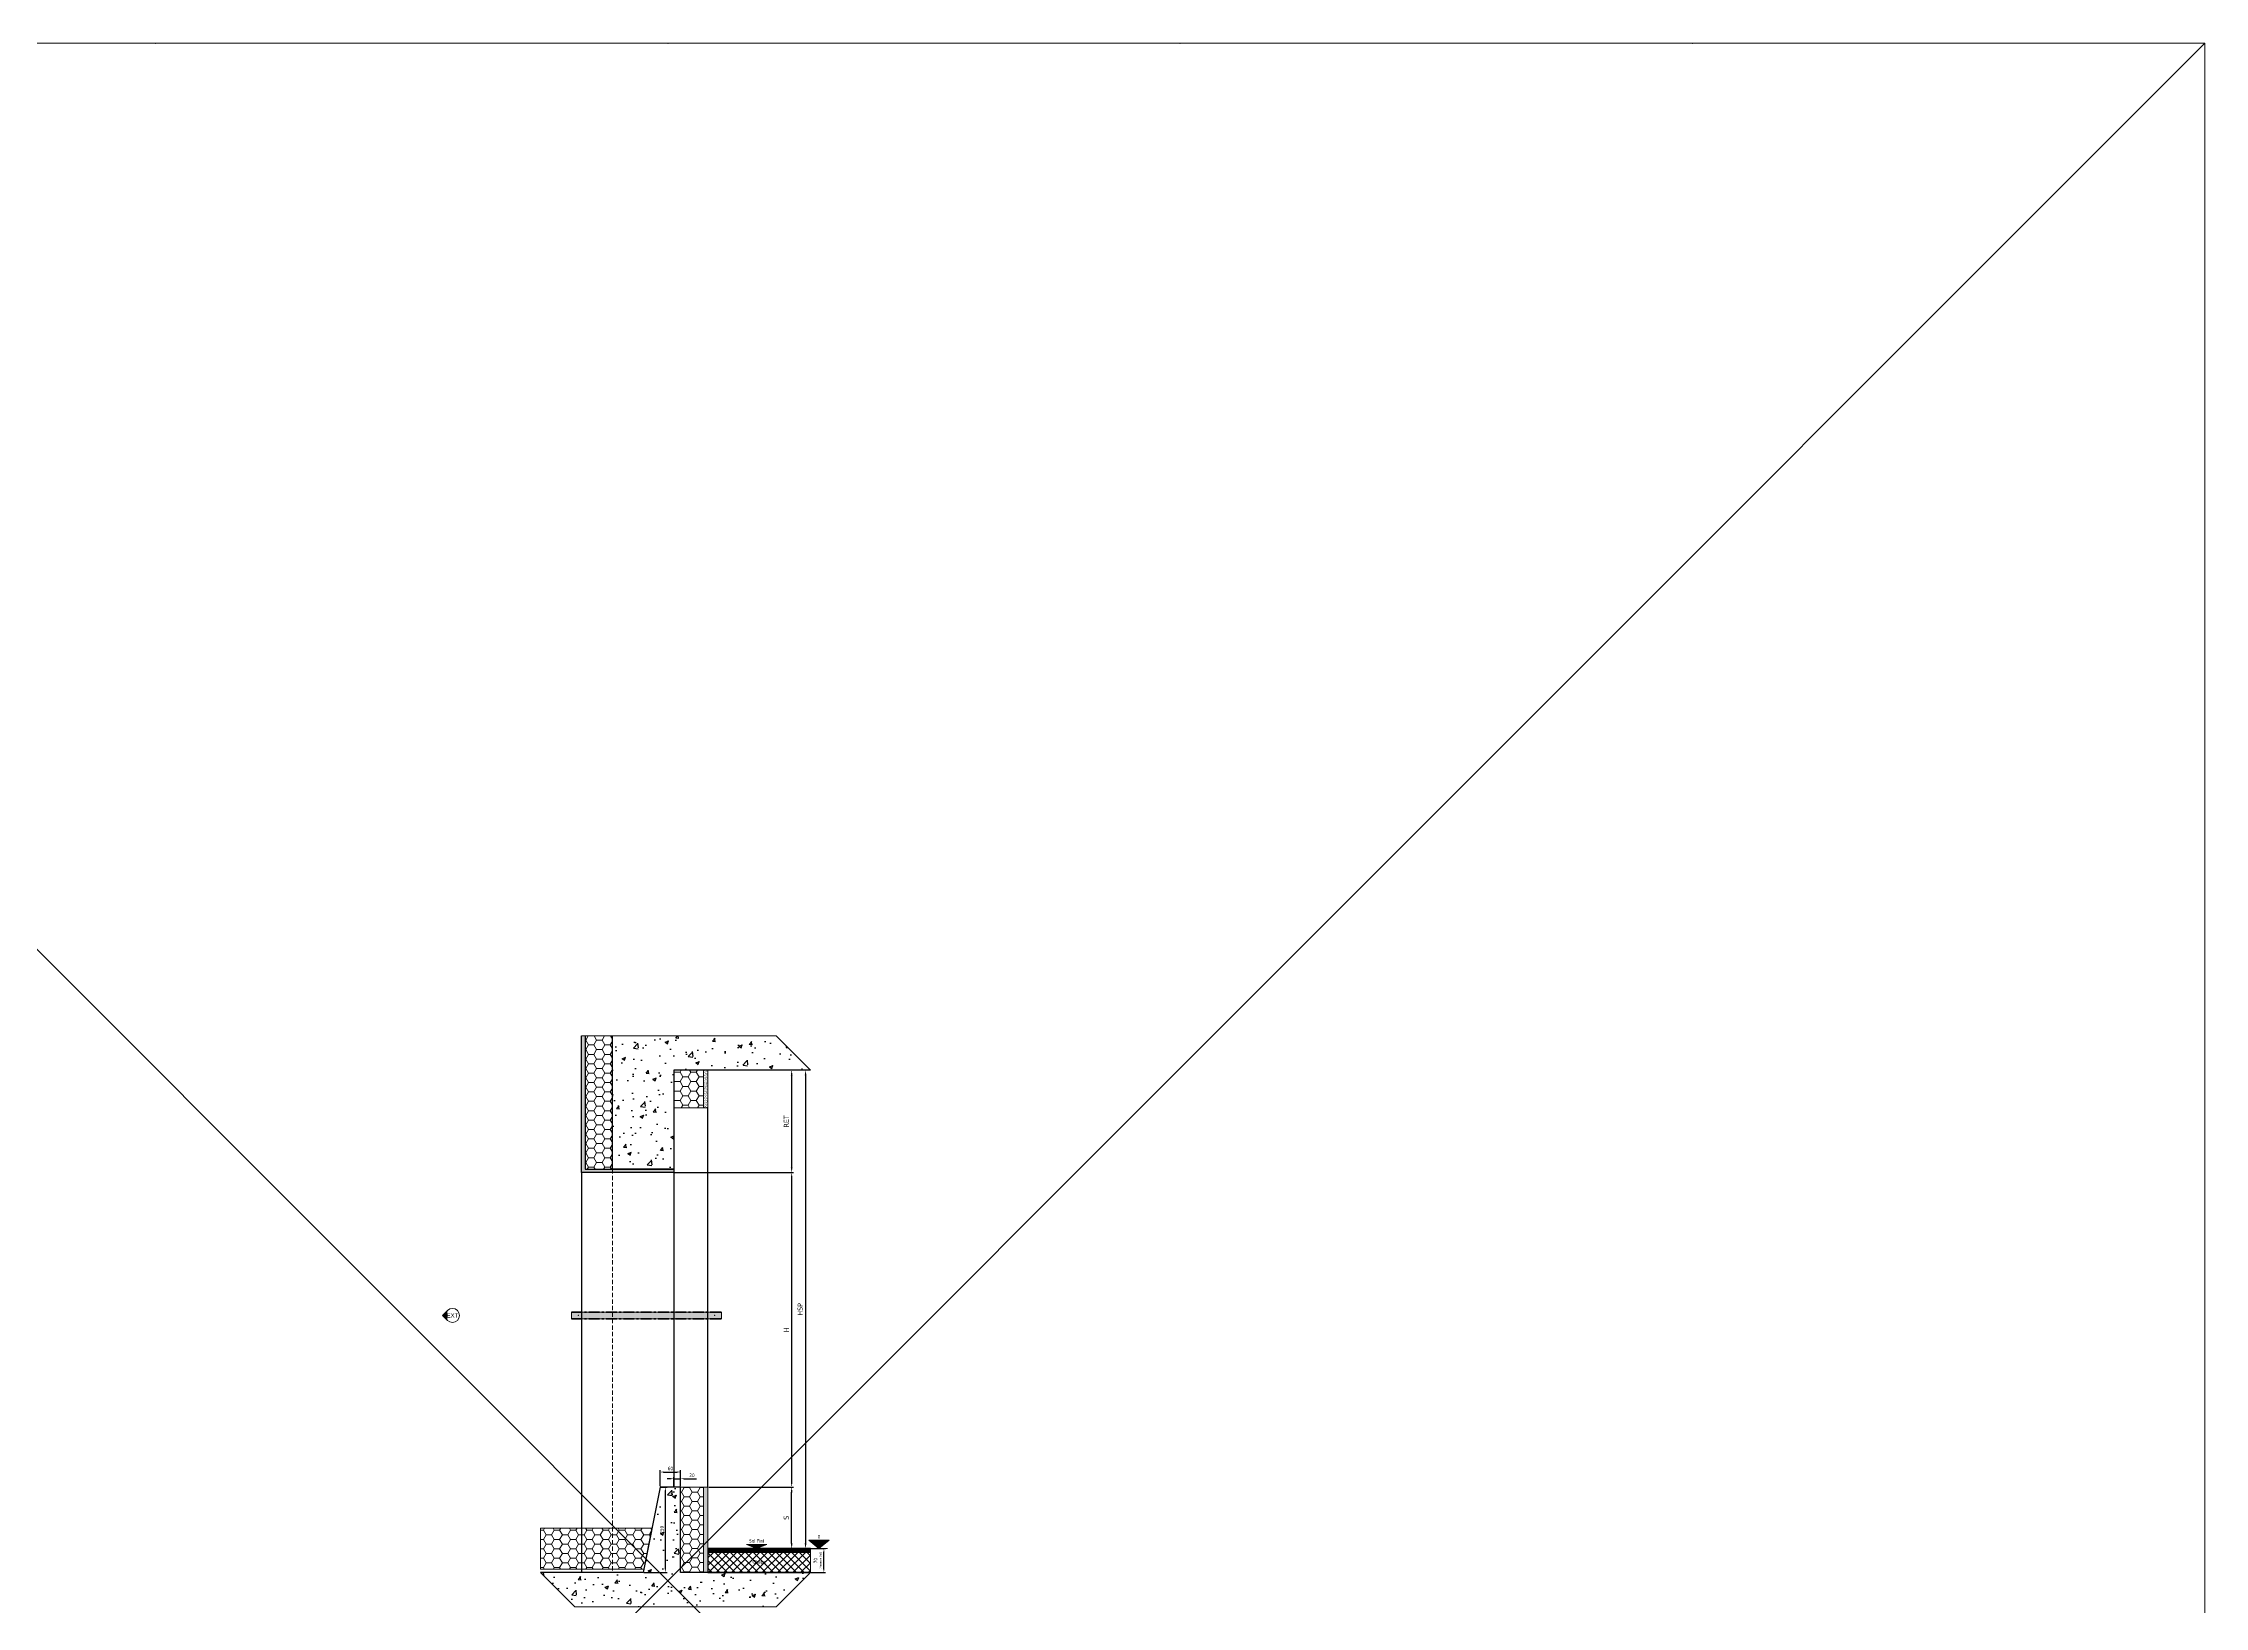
# Model space of a CAD drawing. Header units: millimetres. Extents: x -20000 to 230000, y -17405 to 25402.
# Drawn here: x 113171 to 119500, y 4924 to 9500 of the extents above; entities that cross this region are included whole.
import ezdxf
from ezdxf.enums import TextEntityAlignment as Align

# ---------------------------------------------------------------- set-up
doc = ezdxf.new("R2010")
doc.units = ezdxf.units.MM
doc.header["$PDMODE"] = 35
doc.header["$PDSIZE"] = 0.5
doc.linetypes.add('AXES', pattern=[50.8, 31.75, -6.35, 6.35, -6.35])
doc.linetypes.add('CACHE', pattern=[9.525, 6.35, -3.175])
doc.layers.get('0').update_dxf_attribs({"lineweight": 13})
doc.layers.get('Defpoints').update_dxf_attribs({"true_color": 0xc2a584})
for name, color, linetype, lineweight, plot in [('0 - Invisible', 43, 'Continuous', 0, False), ('0 - Trame', 1, 'Continuous', 0, False), ('Non visible', 163, 'Continuous', 25, False)]:
    doc.layers.add(name, color=color, linetype=linetype, lineweight=lineweight, plot=plot)
for name, color, linetype, lineweight in [('1 - Axe', 1, 'AXES', 0), ('1 - BETON', 251, 'Continuous', 25), ('1 - Béton', 251, 'Continuous', 25), ('1 - Cotation', 32, 'Continuous', 13), ('1 - INTERROMPU', 253, 'CACHE', 13), ('1 - Isolant', 132, 'Continuous', 13), ('1 - Platre', 252, 'Continuous', 13), ('1 - Texte', 7, 'Continuous', 13), ('Texte', 7, 'Continuous', 13)]:
    doc.layers.add(name, color=color, linetype=linetype, lineweight=lineweight)
doc.layers.add('1 - Cache', color=7, linetype='Continuous', lineweight=0, true_color=0xffffff)
doc.styles.get("Standard").update_dxf_attribs({"font": 'ARIALUNI.TTF'})
doc.styles.add('Texte Poralu', font='tahomabd.ttf')
doc.dimstyles.new('100 - 1000', dxfattribs={"dimtxt": 15, "dimasz": 15, "dimexe": 5, "dimexo": 2.5, "dimgap": 8, "dimtad": 1, "dimdec": 1, "dimtxsty": 'Texte Poralu', "dimcen": 10, "dimazin": 0, "dimtfac": 1, "dimtdec": 1, "dimtmove": 0, "dimatfit": 3, "dimfxl": 1, "dimarcsym": 0})
doc.dimstyles.new('30 - 1000', dxfattribs={"dimtxt": 10, "dimasz": 10, "dimexe": 5, "dimexo": 2.5, "dimgap": 5, "dimtad": 1, "dimdec": 1, "dimtxsty": 'Texte Poralu', "dimcen": 5, "dimazin": 0, "dimtfac": 1, "dimtdec": 1, "dimtmove": 0, "dimatfit": 3, "dimfxl": 1, "dimarcsym": 0})

# ---------------------------------------------------------------- blocks, each defined once
blk = doc.blocks.new('Cadre Coupe_Elev')
for p in [(3500, 9500), (5000, 9500), (6500, 9500), (8000, 9500)]:
    blk.add_point(p)
at = {"layer": '0 - Trame'}
blk.add_lwpolyline([(500, 500), (9500, 500), (9500, 9500), (500, 9500)], close=True, dxfattribs=at)
at = {"layer": 'Defpoints'}
blk.add_point((5000, 5730), dxfattribs=at)
at = {"color": 7}
blk.add_attdef('REPERE_1', text='', height=300, dxfattribs=at).set_placement((1000, 9000), align=Align.MIDDLE_CENTER)
at = {"layer": '1 - Texte', "color": 7}
for tag, p in [('DEFINITION1', (5000, 1200)), ('DEFINITION2', (5000, 800))]:
    blk.add_attdef(tag, text='', height=250, dxfattribs=at).set_placement(p, align=Align.MIDDLE_CENTER)
at = {"layer": 'Non visible', "style": 'Texte Poralu'}
for p in [(5447.1, 4905.8), (5447.1, 4605.8)]:
    blk.add_attdef('REPERE_2', text='', height=35, dxfattribs=at).set_placement(p, align=Align.MIDDLE_LEFT)
blk = doc.blocks.new('*U473')
at = {"layer": '1 - Isolant'}
h = blk.add_hatch(dxfattribs=at)
h.set_pattern_fill('HONEY', color=256, scale=5)
h.set_pattern_definition([(0, (-58597.141, -19397.493), (23.8125, 13.7481532), [15.875, -31.75]), (120, (-58597.141, -19397.493), (-23.8125, 13.7481533), [15.875, -31.75]), (60, (-58597.141, -19397.493), (5e-08, 27.4963065), [-31.75, 15.875])])
h.paths.add_polyline_path([(0, -300), (87, -300), (87, -190), (0, -190)])
at = {"layer": '1 - Platre'}
h = blk.add_hatch(dxfattribs=at)
h.set_pattern_fill('AR-SAND', color=256, scale=0.1)
h.set_pattern_definition([(37.5, (-58597.141, -19397.4927), (-0.16000313, 4.89413237), [0, -3.8608, 0, -4.318, 0, -4.1275]), (7.5, (-58597.141, -19397.4927), (4.4952328, 7.168251), [0, -2.0828, 0, -3.4798, 0, -1.3335]), (327.5, (-58600.265, -19397.4927), (7.9099237, 0.01437185), [0, -1.27, 0, -4.572, 0, -5.969]), (317.5, (-58600.265, -19397.4927), (7.6355645, 2.2292932), [0, -0.635, 0, -2.9972, 0, -3.429])])
h.paths.add_polyline_path([(100, -300), (100, -190), (87, -190), (87, -300)])
at = {"layer": '0 - Invisible'}
for points in [[(0, -300), (87, -300)], [(87, -300), (100, -300)]]:
    blk.add_lwpolyline(points, dxfattribs=at)
at = {"layer": '1 - Isolant'}
blk.add_lwpolyline([(87, -300), (87, -190), (0, -190), (0, -300)], dxfattribs=at)
at = {"layer": '1 - Platre'}
blk.add_lwpolyline([(100, -300), (100, -190), (87, -190), (87, -300)], dxfattribs=at)
blk = doc.blocks.new('*U762')
at = {"layer": '1 - Isolant'}
h = blk.add_hatch(dxfattribs=at)
h.set_pattern_fill('HONEY', color=256, scale=5, style=0)
h.set_pattern_definition([(0, (-80, 230), (23.8125, 13.74815), [15.875, -31.75]), (120, (-80, 230), (-23.8125, 13.74815), [15.875, -31.75]), (60, (-80, 230), (5e-08, 27.4963), [-31.75, 15.875])])
h.paths.add_polyline_path([(-80, 390), (0, 390), (0, 0), (-80, 0)])
at = {"layer": '0 - Invisible'}
blk.add_lwpolyline([(-80, 390), (0, 390)], dxfattribs=at)
at = {"layer": '1 - Isolant'}
blk.add_lwpolyline([(0, 390), (0, 0), (0, 0), (0, 0), (-80, 0), (-80, 390)], dxfattribs=at)
blk = doc.blocks.new('*D1673')
at = {"layer": '1 - Cotation', "color": 0, "lineweight": -2, "transparency": 16777216}
for p, q in [((115020, 6194.3), (115367.5, 6194.3)), ((115362.5, 6179.3), (115362.5, 5288.7)), ((115120, 5273.7), (115367.5, 5273.7))]:
    blk.add_line(p, q, dxfattribs=at)
at = {"layer": '1 - Cotation', "color": 0, "transparency": 16777216}
for points in [[(115360, 6179.3), (115365, 6179.3), (115362.5, 6194.3)], [(115360, 5288.7), (115365, 5288.7), (115362.5, 5273.7)]]:
    blk.add_solid(points, dxfattribs=at)
at = {"layer": 'Defpoints', "color": 0, "transparency": 16777216}
for p in [(115017.5, 6194.3), (115117.5, 5273.7), (115362.5, 5273.7)]:
    blk.add_point(p, dxfattribs=at)
at = {"layer": '1 - Cotation', "color": 0, "transparency": 16777216, "insert": (115347, 5734), "char_height": 15, "attachment_point": 5, "rotation": 90, "style": 'Texte Poralu'}
blk.add_mtext('H', dxfattribs=at)
blk = doc.blocks.new('*D1674')
at = {"layer": '1 - Cotation', "color": 0, "lineweight": -2, "transparency": 16777216}
for p, q in [((115415, 6494.3), (115398.2, 6494.3)), ((115403.2, 6479.3), (115403.2, 5108.7)), ((115415, 5093.7), (115398.2, 5093.7))]:
    blk.add_line(p, q, dxfattribs=at)
at = {"layer": '1 - Cotation', "color": 0, "transparency": 16777216}
for points in [[(115400.7, 6479.3), (115405.7, 6479.3), (115403.2, 6494.3)], [(115400.7, 5108.7), (115405.7, 5108.7), (115403.2, 5093.7)]]:
    blk.add_solid(points, dxfattribs=at)
at = {"layer": 'Defpoints', "color": 0, "transparency": 16777216}
for p in [(115417.5, 6494.3), (115403.2, 5093.7), (115417.5, 5093.7)]:
    blk.add_point(p, dxfattribs=at)
at = {"layer": '1 - Cotation', "color": 0, "transparency": 16777216, "insert": (115387.4, 5794), "char_height": 15, "attachment_point": 5, "rotation": 90, "style": 'Texte Poralu'}
blk.add_mtext('HSP', dxfattribs=at)
blk = doc.blocks.new('*U925')
at = {"layer": '1 - BETON'}
h = blk.add_hatch(dxfattribs=at)
h.set_pattern_fill('CONCRETE', color=256, scale=15, style=0, pattern_type=2)
h.set_pattern_definition([(50, (120, -10), (107.589, -9.413), [11.25, -123.75]), (355, (120, -10), (-20.813, 112.83), [9, -99]), (100.451, (128.97, -10.78), (86.776, 103.416), [9.561, -105.171]), (46.184, (120, 20), (160.086, -24.828), [16.875, -185.625]), (96.636, (133.34, 17.93), (140.2, 146.12), [14.34, -157.757]), (351.184, (120, 20), (140.2, 146.12), [13.5, -148.5]), (21, (135, 12.5), (89.536, -60.393), [11.25, -123.75]), (326, (135, 12.5), (36.497, 108.773), [9, -99]), (71.451, (142.46, 7.47), (126.033, 48.38), [9.561, -105.171]), (37.5, (120, -10), (1.824, 49.934), [0, -97.8, 0, -100.5, 0, -99.375]), (7.5, (120, -10), (39.4604, 59.162), [0, -57.3, 0, -95.55, 0, -37.875]), (327.5, (86.55, -10), (80.0734, -3.3832), [0, -37.5, 0, -117, 0, -155.25]), (317.5, (71.55, -10), (87.478, 15.016), [0, -48.75, 0, -77.7, 0, -110.25])])
h.paths.add_polyline_path([(400, 290), (300, 390), (-180, 390), (-180, 0), (0, 0), (0, 290)])
at = {"layer": '0 - Invisible'}
blk.add_lwpolyline([(400, 290), (300, 390), (-180, 390)], dxfattribs=at)
at = {"layer": '1 - BETON'}
blk.add_lwpolyline([(400, 290), (0, 290), (0, 0), (-180, 0), (-180, 390)], dxfattribs=at)
blk = doc.blocks.new('*U198')
h = blk.add_hatch(color=256)
edge = h.paths.add_edge_path()
edge.add_line((-29.2, 0), (-14.6, -14.6))
edge.add_arc((0, 0), 20.6, 180, 225, ccw=False)
edge.add_arc((0, 0), 20.6, 135, 180, ccw=False)
edge.add_line((-14.6, 14.6), (-29.2, 0))
for p, q in [((-14.6, 14.6), (-29.2, 0)), ((-29.2, 0), (-14.6, -14.6))]:
    blk.add_line(p, q)
blk.add_circle((0, 0), 20.6)
at = {"insert": (0, 0), "char_height": 12.5, "attachment_point": 5}
blk.add_mtext('EXT', dxfattribs=at)
blk = doc.blocks.new('*D1675')
at = {"layer": '1 - Cotation', "color": 0, "lineweight": -2, "transparency": 16777216}
for p, q in [((115415, 6494.3), (115357.5, 6494.3)), ((115362.5, 6479.3), (115362.5, 6209.3)), ((115020, 6194.3), (115367.5, 6194.3))]:
    blk.add_line(p, q, dxfattribs=at)
at = {"layer": '1 - Cotation', "color": 0, "transparency": 16777216}
for points in [[(115360, 6479.3), (115365, 6479.3), (115362.5, 6494.3)], [(115360, 6209.3), (115365, 6209.3), (115362.5, 6194.3)]]:
    blk.add_solid(points, dxfattribs=at)
at = {"layer": 'Defpoints', "color": 0, "transparency": 16777216}
for p in [(115417.5, 6494.3), (115017.5, 6194.3), (115362.5, 6194.3)]:
    blk.add_point(p, dxfattribs=at)
at = {"layer": '1 - Cotation', "color": 0, "transparency": 16777216, "insert": (115347, 6344.3), "char_height": 15, "attachment_point": 5, "rotation": 90, "style": 'Texte Poralu'}
blk.add_mtext('RET', dxfattribs=at)
blk = doc.blocks.new('*U439')
at = {"layer": '1 - Cache'}
blk.add_hatch(color=256, dxfattribs=at).paths.add_polyline_path([(-20, -10), (420, -10), (420, 10), (-20, 10)])
at = {"layer": '0 - Invisible'}
blk.add_lwpolyline([(-20, -10), (420, -10), (420, 10), (-20, 10)], close=True, dxfattribs=at)
for p in [(0, 0), (400, 0)]:
    blk.add_point(p, dxfattribs=at)
at = {"layer": '1 - Axe', "lineweight": 50}
for p, q in [((-20, 10), (420, 10)), ((-20, -10), (420, -10))]:
    blk.add_line(p, q, dxfattribs=at)
blk = doc.blocks.new('*U494')
at = {"layer": '1 - BETON'}
h = blk.add_hatch(dxfattribs=at)
h.set_pattern_fill('AR-SAND', color=256, scale=0.1)
h.set_pattern_definition([(37.5, (-190, -60), (-0.160003, 4.89413), [0, -3.8608, 0, -4.318, 0, -4.1275]), (7.5, (-190, -60), (4.49523, 7.16825), [0, -2.0828, 0, -3.4798, 0, -1.3335]), (327.5, (-193.124, -60), (7.909924, 0.01437), [0, -1.27, 0, -4.572, 0, -5.969]), (317.5, (-193.124, -60), (7.63556, 2.2293), [0, -0.635, 0, -2.9972, 0, -3.429])])
h.paths.add_polyline_path([(-390, 10), (-390, 0), (0, 0), (0, -260), (10, -260), (10, 10)])
at = {"layer": '0 - Invisible'}
blk.add_lwpolyline([(-390, 10), (-390, 0)], dxfattribs=at)
at = {"layer": '1 - BETON'}
blk.add_lwpolyline([(-390, 0), (0, 0), (0, -260), (10, -260), (10, 10), (-390, 10)], dxfattribs=at)
blk = doc.blocks.new('*U533')
at = {"layer": '1 - Béton'}
h = blk.add_hatch(dxfattribs=at)
h.set_pattern_fill('ANSI31', color=256, scale=0.5, angle=135)
h.set_pattern_definition([(180, (200, -2e-12), (-3e-16, -1.5875), [])])
h.paths.add_polyline_path([(0, 60), (300, 60), (300, 70), (0, 70)])
h = blk.add_hatch(dxfattribs=at)
h.set_pattern_fill('ANSI37', color=256, scale=5)
h.set_pattern_definition([(45, (200, -2e-12), (-11.2253, 11.2253), []), (135, (200, -2e-12), (-11.2253, -11.2253), [])])
h.paths.add_polyline_path([(0, 0), (300, 0), (300, 60), (0, 60)])
h.paths.add_polyline_path([(125.9, 20.8), (174, 20.8), (174, 42.4), (125.9, 42.4)], flags=24)
at = {"layer": '0 - Invisible'}
for points in [[(0, 60), (300, 60), (300, 70), (0, 70), (0, 60)], [(0, 0), (300, 0), (300, 60), (0, 60), (0, 0)]]:
    blk.add_lwpolyline(points, dxfattribs=at)
at = {"layer": '1 - Béton'}
for points in [[(300, 70), (0, 70), (0, 60), (300, 60)], [(300, 60), (0, 60), (0, 0), (300, 0)]]:
    blk.add_lwpolyline(points, dxfattribs=at)
at = {"layer": 'Texte', "insert": (150, 30), "char_height": 10, "attachment_point": 5, "style": 'Texte Poralu'}
blk.add_mtext_dynamic_manual_height_columns('Chape', width=29.382, gutter_width=50, heights=[0], dxfattribs=at)
blk = doc.blocks.new('*U1551')
at = {"layer": '1 - Isolant'}
h = blk.add_hatch(dxfattribs=at)
h.set_pattern_fill('HONEY', color=256, scale=5)
h.set_pattern_definition([(0, (-58617.141, -19487.493), (23.8125, 13.7481532), [15.875, -31.75]), (120, (-58617.141, -19487.493), (-23.8125, 13.7481533), [15.875, -31.75]), (60, (-58617.141, -19487.493), (5e-08, 27.4963065), [-31.75, 15.875])])
h.paths.add_polyline_path([(0, -250), (67, -250), (67, 0), (0, 0)])
at = {"layer": '1 - Platre'}
h = blk.add_hatch(dxfattribs=at)
h.set_pattern_fill('AR-SAND', color=256, scale=0.1)
h.set_pattern_definition([(37.5, (-58617.141, -19487.4927), (-0.16000313, 4.89413237), [0, -3.8608, 0, -4.318, 0, -4.1275]), (7.5, (-58617.141, -19487.4927), (4.4952328, 7.168251), [0, -2.0828, 0, -3.4798, 0, -1.3335]), (327.5, (-58620.265, -19487.4927), (7.9099237, 0.01437185), [0, -1.27, 0, -4.572, 0, -5.969]), (317.5, (-58620.265, -19487.4927), (7.6355645, 2.2292932), [0, -0.635, 0, -2.9972, 0, -3.429])])
h.paths.add_polyline_path([(80, -250), (80, 0), (67, 0), (67, -250)])
at = {"layer": '0 - Invisible'}
for points in [[(0, -250), (67, -250)], [(67, -250), (80, -250)]]:
    blk.add_lwpolyline(points, dxfattribs=at)
at = {"layer": '1 - Isolant'}
blk.add_lwpolyline([(67, -250), (67, 0), (0, 0), (0, -250)], dxfattribs=at)
at = {"layer": '1 - Platre'}
blk.add_lwpolyline([(80, -250), (80, 0), (67, 0), (67, -250)], dxfattribs=at)
blk = doc.blocks.new('*U1550')
at = {"layer": '1 - BETON'}
h = blk.add_hatch(dxfattribs=at)
h.set_pattern_fill('CONCRETE', color=256, scale=15, style=0, pattern_type=2)
h.set_pattern_definition([(50, (60, 50), (107.589, -9.413), [11.25, -123.75]), (355, (60, 50), (-20.813, 112.829), [9, -99]), (100.451, (68.97, 49.22), (86.776, 103.416), [9.561, -105.171]), (46.184, (60, 80), (160.086, -24.828), [16.875, -185.625]), (96.636, (73.34, 77.93), (140.2, 146.118), [14.34, -157.757]), (351.184, (60, 80), (140.2, 146.118), [13.5, -148.5]), (21, (75, 72.5), (89.536, -60.393), [11.25, -123.75]), (326, (75, 72.5), (36.497, 108.773), [9, -99]), (71.451, (82.46, 67.47), (126.033, 48.38), [9.561, -105.171]), (37.5, (60, 50), (1.824, 49.934), [0, -97.8, 0, -100.5, 0, -99.375]), (7.5, (60, 50), (39.4604, 59.1618), [0, -57.3, 0, -95.55, 0, -37.875]), (327.5, (26.55, 50), (80.0734, -3.3832), [0, -37.5, 0, -117, 0, -155.25]), (317.5, (11.55, 50), (87.478, 15.016), [0, -48.75, 0, -77.7, 0, -110.25])])
h.paths.add_polyline_path([(380, -250), (280, -350), (-310, -350), (-410, -250), (-110, -250), (-60, 0), (0, 0), (0, -250)])
at = {"layer": '0 - Invisible'}
blk.add_lwpolyline([(380, -250), (280, -350), (-310, -350), (-410, -250)], dxfattribs=at)
at = {"layer": '1 - BETON'}
blk.add_lwpolyline([(380, -250), (0, -250), (0, 0), (-60, 0), (-110, -250), (-410, -250)], dxfattribs=at)
blk = doc.blocks.new('*U199')
blk.add_hatch(color=256).paths.add_polyline_path([(25, 0), (55, 25), (-5, 25)])
blk.add_line((0, 0), (50, 0))
blk.add_lwpolyline([(25, 0), (55, 25), (-5, 25), (25, 0)])
at = {"style": 'Texte Poralu'}
blk.add_attdef('HAUTEUR', text='', height=10, dxfattribs=at).set_placement((25, 35), align=Align.MIDDLE_CENTER)
blk = doc.blocks.new('*U200')
blk.add_hatch(color=256).paths.add_polyline_path([(0, 0), (30, 12.5), (-30, 12.5)])
blk.add_lwpolyline([(0, 0), (30, 12.5), (-30, 12.5), (0, 0)])
at = {"layer": 'Texte', "insert": (0, 17.5), "char_height": 10, "attachment_point": 8, "style": 'Texte Poralu'}
blk.add_mtext('Sol Fini', dxfattribs=at)
blk = doc.blocks.new('*D1671')
at = {"color": 0, "lineweight": -2, "transparency": 16777216}
for p, q in [((115420, 5093.7), (115461.8, 5093.7)), ((115456.8, 5033.7), (115456.8, 5083.7)), ((115420, 5023.7), (115461.8, 5023.7))]:
    blk.add_line(p, q, dxfattribs=at)
at = {"color": 0, "transparency": 16777216}
for points in [[(115455.2, 5083.7), (115458.5, 5083.7), (115456.8, 5093.7)], [(115455.2, 5033.7), (115458.5, 5033.7), (115456.8, 5023.7)]]:
    blk.add_solid(points, dxfattribs=at)
at = {"layer": 'Defpoints', "color": 0, "transparency": 16777216}
for p in [(115417.5, 5093.7), (115456.8, 5093.7), (115417.5, 5023.7)]:
    blk.add_point(p, dxfattribs=at)
at = {"color": 0, "transparency": 16777216, "insert": (115439.2, 5058.7), "char_height": 10, "attachment_point": 5, "rotation": 90, "style": 'Texte Poralu'}
blk.add_mtext('70 \\P{\\H0.6x;(Réserve Sol)}', dxfattribs=at)
blk = doc.blocks.new('*D1677')
at = {"layer": '1 - Cotation', "color": 0, "lineweight": -2, "transparency": 16777216}
for p, q in [((114977.5, 5276.2), (114977.5, 5322.9)), ((114987.5, 5317.9), (115027.5, 5317.9)), ((115037.5, 5276.2), (115037.5, 5322.9))]:
    blk.add_line(p, q, dxfattribs=at)
at = {"layer": '1 - Cotation', "color": 0, "transparency": 16777216}
for points in [[(114987.5, 5319.6), (114987.5, 5316.2), (114977.5, 5317.9)], [(115027.5, 5319.6), (115027.5, 5316.2), (115037.5, 5317.9)]]:
    blk.add_solid(points, dxfattribs=at)
at = {"layer": 'Defpoints', "color": 0, "transparency": 16777216}
for p in [(115037.5, 5317.9), (114977.5, 5273.7), (115037.5, 5273.7)]:
    blk.add_point(p, dxfattribs=at)
at = {"layer": '1 - Cotation', "color": 0, "transparency": 16777216, "insert": (115007.5, 5328.1), "char_height": 10, "attachment_point": 5, "style": 'Texte Poralu'}
blk.add_mtext('60', dxfattribs=at)
blk = doc.blocks.new('*D1678')
at = {"layer": '1 - Cotation', "color": 0, "lineweight": -2, "transparency": 16777216}
for p, q in [((114980, 5273.7), (114997.8, 5273.7)), ((114992.8, 5033.7), (114992.8, 5263.7)), ((114930, 5023.7), (114997.8, 5023.7))]:
    blk.add_line(p, q, dxfattribs=at)
at = {"layer": '1 - Cotation', "color": 0, "transparency": 16777216}
for points in [[(114991.1, 5263.7), (114994.4, 5263.7), (114992.8, 5273.7)], [(114991.1, 5033.7), (114994.4, 5033.7), (114992.8, 5023.7)]]:
    blk.add_solid(points, dxfattribs=at)
at = {"layer": 'Defpoints', "color": 0, "transparency": 16777216}
for p in [(114977.5, 5273.7), (114992.8, 5273.7), (114927.5, 5023.7)]:
    blk.add_point(p, dxfattribs=at)
at = {"layer": '1 - Cotation', "color": 0, "transparency": 16777216, "insert": (114982.6, 5148.7), "char_height": 10, "attachment_point": 5, "rotation": 90, "style": 'Texte Poralu'}
blk.add_mtext('250', dxfattribs=at)
blk = doc.blocks.new('*D1672')
at = {"layer": '1 - Cotation', "color": 0, "lineweight": -2, "transparency": 16777216}
for p, q in [((115120, 5273.7), (115367.5, 5273.7)), ((115362.5, 5108.7), (115362.5, 5258.7)), ((115415, 5093.7), (115357.5, 5093.7))]:
    blk.add_line(p, q, dxfattribs=at)
at = {"layer": '1 - Cotation', "color": 0, "transparency": 16777216}
for points in [[(115360, 5258.7), (115365, 5258.7), (115362.5, 5273.7)], [(115360, 5108.7), (115365, 5108.7), (115362.5, 5093.7)]]:
    blk.add_solid(points, dxfattribs=at)
at = {"layer": 'Defpoints', "color": 0, "transparency": 16777216}
for p in [(115117.5, 5273.7), (115362.5, 5273.7), (115417.5, 5093.7)]:
    blk.add_point(p, dxfattribs=at)
at = {"layer": '1 - Cotation', "color": 0, "transparency": 16777216, "insert": (115346.7, 5183.7), "char_height": 15, "attachment_point": 5, "rotation": 90, "style": 'Texte Poralu'}
blk.add_mtext('S', dxfattribs=at)
blk = doc.blocks.new('*U1553')
at = {"layer": '1 - Isolant'}
h = blk.add_hatch(dxfattribs=at)
h.set_pattern_fill('HONEY', color=256, scale=5, style=0)
h.set_pattern_definition([(0, (-228, 20), (23.8125, 13.74815), [15.875, -31.75]), (120, (-228, 20), (-23.8125, 13.74815), [15.875, -31.75]), (60, (-228, 20), (5e-08, 27.4963), [-31.75, 15.875])])
h.paths.add_polyline_path([(-302, 120), (-302, 0), (0, 0), (24, 120)])
at = {"layer": '0 - Invisible'}
blk.add_lwpolyline([(-302, 120), (-302, 0)], dxfattribs=at)
at = {"layer": '1 - Isolant'}
blk.add_lwpolyline([(-302, 0), (0, 0), (24, 120), (-302, 120)], dxfattribs=at)
blk = doc.blocks.new('*D1686')
at = {"layer": '1 - Cotation', "color": 0, "lineweight": -2, "transparency": 16777216}
for p, q in [((115007.5, 5298.2), (114997.5, 5298.2)), ((115017.5, 5276.2), (115017.5, 5303.2)), ((115017.5, 5298.2), (115037.5, 5298.2)), ((115037.5, 5276.2), (115037.5, 5303.2)), ((115047.5, 5298.2), (115083.5, 5298.2))]:
    blk.add_line(p, q, dxfattribs=at)
at = {"layer": '1 - Cotation', "color": 0, "transparency": 16777216}
for points in [[(115007.5, 5299.8), (115007.5, 5296.5), (115017.5, 5298.2)], [(115047.5, 5299.8), (115047.5, 5296.5), (115037.5, 5298.2)]]:
    blk.add_solid(points, dxfattribs=at)
at = {"layer": 'Defpoints', "color": 0, "transparency": 16777216}
for p in [(115017.5, 5273.7), (115037.5, 5298.2), (115037.5, 5273.7)]:
    blk.add_point(p, dxfattribs=at)
at = {"layer": '1 - Cotation', "color": 0, "transparency": 16777216, "insert": (115070.5, 5308.4), "char_height": 10, "attachment_point": 5, "style": 'Texte Poralu'}
blk.add_mtext('20', dxfattribs=at)

msp = doc.modelspace()

# ---------------------------------------------------------------- linework, layer by layer
for p, q in [((110500, 500), (119500, 9500)), ((119500, 500), (110500, 9500))]:
    msp.add_line(p, q)
at = {"layer": '1 - BETON', "ltscale": 2}
msp.add_line((115117.5, 5273.73), (115117.5, 6384.33), dxfattribs=at)
at = {"layer": '1 - BETON'}
msp.add_line((114747.5, 6194.33), (114747.5, 5023.73), dxfattribs=at)
at = {"layer": '1 - BETON', "ltscale": 2}
msp.add_lwpolyline([(115017.5, 6204.33), (115017.5, 5273.73), (115017.5, 5273.73)], dxfattribs=at)
at = {"layer": '1 - INTERROMPU', "ltscale": 2}
msp.add_line((114837.5, 6204.33), (114837.5, 5023.73), dxfattribs=at)

# ---------------------------------------------------------------- block references
at = {"xscale": -1}
for name, p, rotation in [('*U494', (114757.5, 6204.33), 90.0000000000005), ('*U473', (115017.5, 6194.33), 180)]:
    msp.add_blockref(name, p, dxfattribs=dict(at, rotation=rotation))
for name, p in [('*U762', (114837.5, 6204.33)), ('*U925', (115017.5, 6204.33)), ('*U198', (114369.17, 5776.29)), ('*U439', (114737.5, 5776.28)), ('*U1550', (115037.5, 5273.73)), ('*U1551', (115037.5, 5273.73)), ('*U1553', (114929.5, 5033.73)), ('*U533', (115117.5, 5023.73))]:
    msp.add_blockref(name, p)
at = {"layer": '1 - BETON'}
msp.add_blockref('Cadre Coupe_Elev', (110000, 0), dxfattribs=at)
at = {"layer": 'Texte'}
msp.add_blockref('*U199', (115417.5, 5093.73), dxfattribs=at).add_auto_attribs({'HAUTEUR': '0'})
msp.add_blockref('*U200', (115260, 5093.73), dxfattribs=at)

# ---------------------------------------------------------------- dimensions: what is measured, and where the dimension line sits
dim = msp.add_linear_dim(base=(115456.83, 5093.73), p1=(115417.5, 5023.73), p2=(115417.5, 5093.73), angle=90, text='<> \\P{\\H0.6x;(Réserve Sol)}', dimstyle='30 - 1000')
dim.commit()
dim.dimension.update_dxf_attribs({"geometry": '*D1671', "text_midpoint": (115439.19, 5058.73)})
at = {"layer": '1 - Cotation'}
for base, p1, p2, angle, text, picture, middle in [((115362.5, 6194.33), (115417.5, 6494.33), (115017.5, 6194.33), 270, 'RET', '*D1675', (115347, 6344.33)), ((115403.17, 5093.73), (115417.5, 6494.33), (115417.5, 5093.73), 90, 'HSP', '*D1674', (115387.4, 5794.03)), ((115362.5, 5273.73), (115017.5, 6194.33), (115117.5, 5273.73), 90, 'H', '*D1673', (115347, 5734.03)), ((115362.5, 5273.73), (115417.5, 5093.73), (115117.5, 5273.73), 90, 'S', '*D1672', (115346.73, 5183.73))]:
    dim = msp.add_linear_dim(base=base, p1=p1, p2=p2, angle=angle, text=text, dimstyle='100 - 1000', dxfattribs=at)
    dim.commit()
    dim.dimension.update_dxf_attribs({"geometry": picture, "text_midpoint": middle})
for base, p1, picture, middle in [((115037.5, 5317.9), (114977.5, 5273.73), '*D1677', (115007.5, 5328.11)), ((115037.5, 5298.16), (115017.5, 5273.73), '*D1686', (115070.49, 5308.37))]:
    dim = msp.add_linear_dim(base=base, p1=p1, p2=(115037.5, 5273.73), dimstyle='30 - 1000', dxfattribs=at)
    dim.commit()
    dim.dimension.update_dxf_attribs({"geometry": picture, "text_midpoint": middle})
dim = msp.add_linear_dim(base=(114992.76, 5273.73), p1=(114927.5, 5023.73), p2=(114977.5, 5273.73), angle=90, dimstyle='30 - 1000', dxfattribs=at)
dim.commit()
dim.dimension.update_dxf_attribs({"geometry": '*D1678', "text_midpoint": (114982.56, 5148.73)})

doc.saveas('drawing.dxf')
